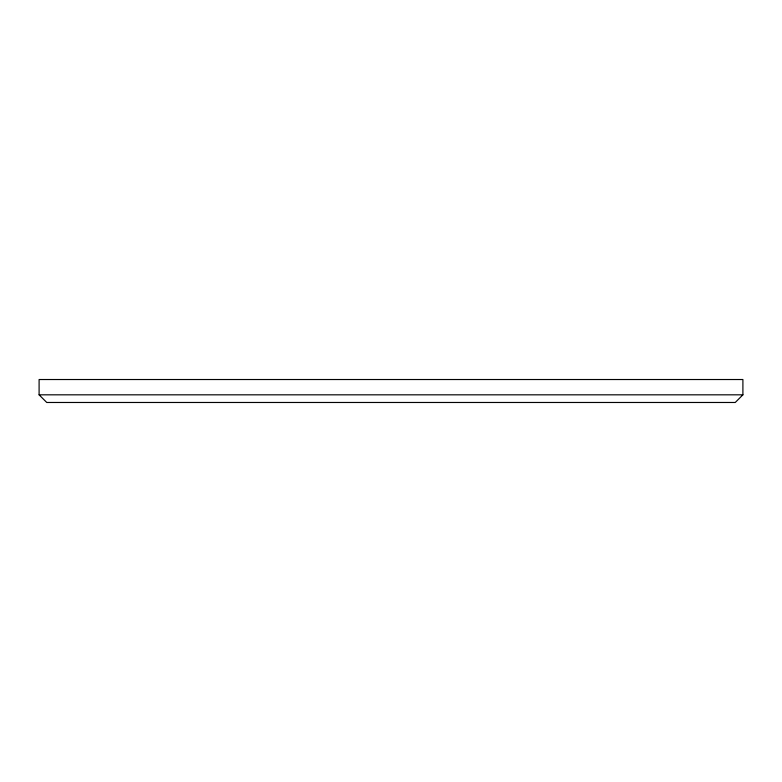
<?xml version="1.0" encoding="UTF-8"?>
<svg xmlns="http://www.w3.org/2000/svg" width="782" height="782" viewBox="0 0 782 782"><rect width="100%" height="100%" fill="white"/><g stroke="black" fill="none" stroke-linecap="round" stroke-linejoin="round"><path stroke-width="1.17" d="M742.9 394.822L735.246 402.476L46.754 402.476L39.1 394.822L39.1 379.524L742.9 379.524L742.9 394.822L39.1 394.822"/></g></svg>
